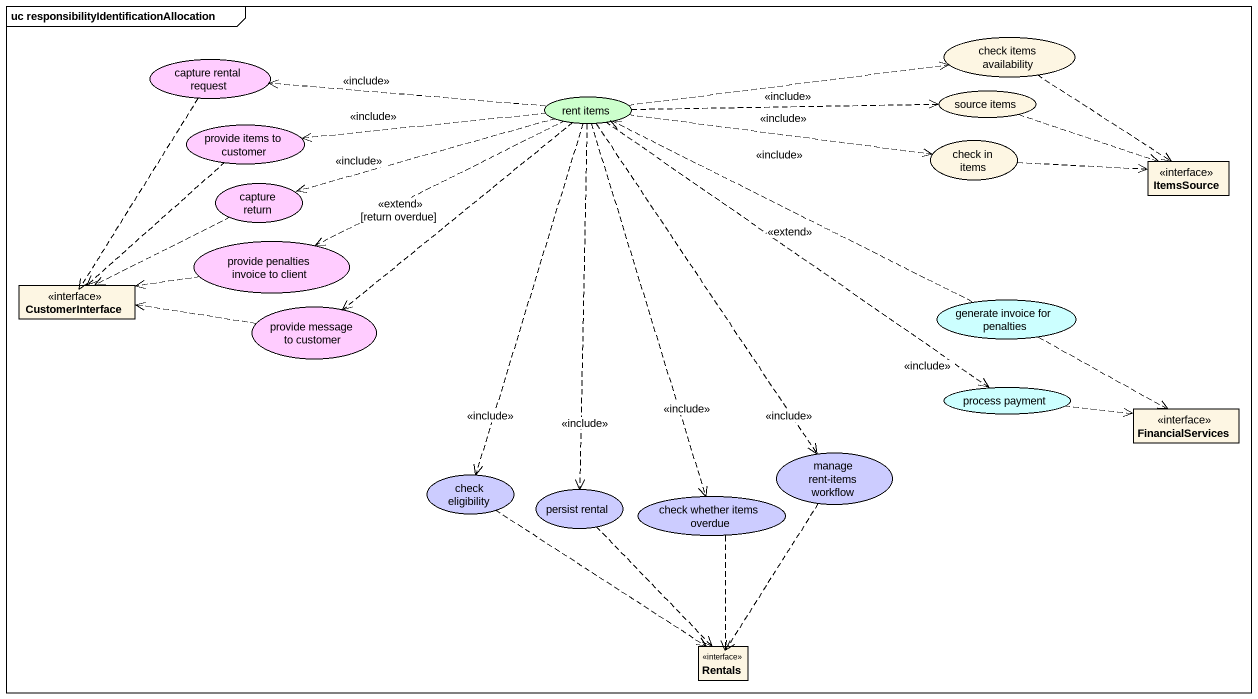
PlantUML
@startuml
mainframe uc responsibilityIdentificationAllocation
allowmixing
hide circle
hide empty members
usecase "check items availability" as check_items_availability
usecase "capture rental request" as capture_rental_request #FFCCFF
usecase "provide items to customer" as provide_items_to_customer #FFCCFF
usecase "rent items" as rent_items #CCFFCC
usecase "source items" as source_items
usecase "check in items" as check_in_items
interface ItemsSource
usecase "capture return" as capture_return #FFCCFF
usecase "provide penalties invoice to client" as provide_penalties_invoice #FFCCFF
interface CustomerInterface
usecase "provide message to customer" as provide_message_to_customer #FFCCFF
usecase "generate invoice for penalties" as generate_invoice_for #CCFFFF
usecase "process payment" as process_payment #CCFFFF
interface FinancialServices
usecase "manage rent-items workflow" as manage_rent_items_workflow #CCCCFF
usecase "check eligibility" as check_eligibility #CCCCFF
usecase "persist rental" as persist_rental #CCCCFF
usecase "check whether items overdue" as check_whether_items_overdue #CCCCFF
interface Rentals
check_items_availability ..> ItemsSource
capture_rental_request ..> CustomerInterface
provide_items_to_customer ..> CustomerInterface
rent_items .right.> check_items_availability : <<include>>
rent_items .left.> capture_rental_request : <<include>>
rent_items .left.> provide_items_to_customer : <<include>>
rent_items .right.> source_items : <<include>>
rent_items .right.> check_in_items : <<include>>
rent_items .left.> capture_return : <<include>>
rent_items .left.> provide_penalties_invoice : <<extend>> [return overdue]
rent_items ..> provide_message_to_customer
rent_items ..> process_payment : <<include>>
rent_items ..> manage_rent_items_workflow : <<include>>
rent_items ..> check_eligibility : <<include>>
rent_items ..> persist_rental : <<include>>
rent_items ..> check_whether_items_overdue : <<include>>
source_items .right.> ItemsSource
check_in_items .right.> ItemsSource
capture_return .left.> CustomerInterface
provide_penalties_invoice .left.> CustomerInterface
provide_message_to_customer .left.> CustomerInterface
generate_invoice_for .left.> rent_items : <<extend>>
generate_invoice_for .right.> FinancialServices
process_payment .right.> FinancialServices
manage_rent_items_workflow ..> Rentals
check_eligibility ..> Rentals
persist_rental ..> Rentals
check_whether_items_overdue ..> Rentals
@enduml
